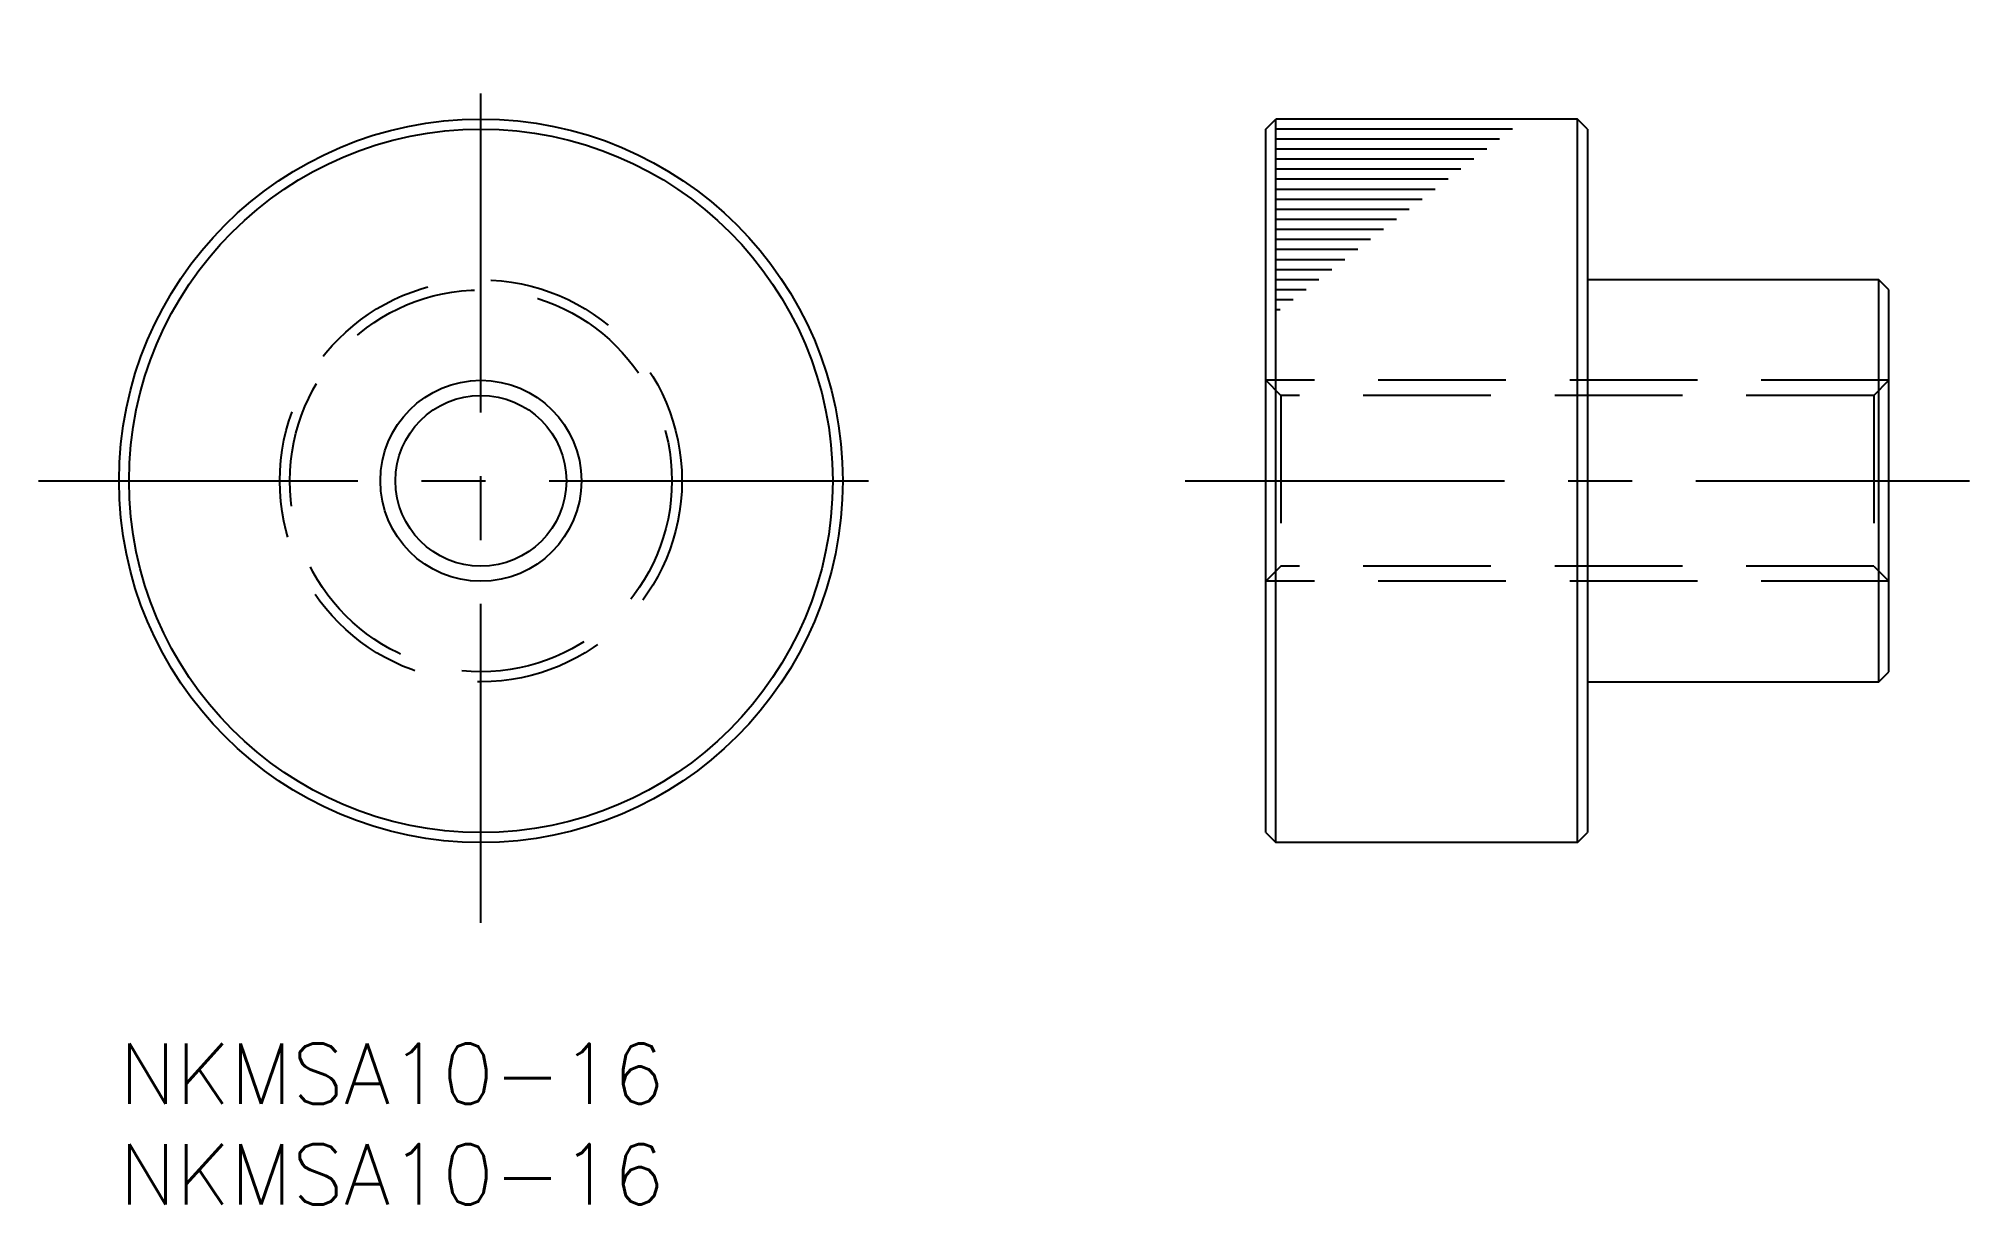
# Model space of a CAD drawing. Extents: x -4 to 92, y -8 to 50.
import ezdxf

# ---------------------------------------------------------------- set-up
doc = ezdxf.new("R2010")
doc.units = 0
doc.header["$LTSCALE"] = 0.5
doc.linetypes.add('CENTER', pattern=[50.8, 31.75, -6.35, 6.35, -6.35])
doc.linetypes.add('DASHED', pattern=[19.05, 12.7, -6.35])
doc.layers.get('0').update_dxf_attribs({"linetype": 'CONTINUOUS'})
for name, color, linetype in [('MSM_CENTER', 1, 'CENTER'), ('MSM_CONTINUOUS', 7, 'CONTINUOUS'), ('MSM_DASHED', 4, 'DASHED'), ('MSM_NARROW', 5, 'CONTINUOUS'), ('MSM_PART_NUMBER', 7, 'CONTINUOUS')]:
    doc.layers.add(name, color=color, linetype=linetype)
doc.styles.get("Standard").update_dxf_attribs({"font": 'txt.shx', "height": 3, "bigfont": 'bigfont.shx'})

# ---------------------------------------------------------------- blocks, each defined once
blk = doc.blocks.new('*U2')
at = {"layer": 'MSM_PART_NUMBER'}
blk.add_text('NKMSA10-16', height=3, dxfattribs=at).set_placement((0, -3))
blk = doc.blocks.new('*U3')
at = {"layer": 'MSM_PART_NUMBER'}
blk.add_text('NKMSA10-16', height=3, dxfattribs=at).set_placement((0, -8))

msp = doc.modelspace()

# ---------------------------------------------------------------- linework, layer by layer
msp.add_circle((18, 28), 4.25)
at = {"layer": 'MSM_CENTER'}
for p, q in [((18, 6), (18, 50)), ((-4, 28), (40, 28)), ((53.036, 28), (92.036, 28))]:
    msp.add_line(p, q, dxfattribs=at)
at = {"layer": 'MSM_CONTINUOUS'}
for p, q in [((57.036, 45.5), (57.536, 46)), ((57.036, 10.5), (57.036, 45.5)), ((57.536, 10), (57.536, 46)), ((72.536, 46), (57.536, 46)), ((72.536, 10), (72.536, 46)), ((73.036, 45.5), (72.536, 46)), ((73.036, 45.5), (73.036, 10.5)), ((87.536, 38), (73.036, 38)), ((87.536, 18), (87.536, 38)), ((88.036, 37.5), (87.536, 38)), ((88.036, 18.5), (88.036, 37.5)), ((87.536, 18), (88.036, 18.5)), ((73.036, 18), (87.536, 18)), ((57.036, 10.5), (57.536, 10)), ((72.536, 10), (57.536, 10)), ((72.536, 10), (73.036, 10.5))]:
    msp.add_line(p, q, dxfattribs=at)
for radius in [18, 17.5]:
    msp.add_circle((18, 28), radius, dxfattribs=at)
at = {"layer": 'MSM_DASHED'}
for p, q in [((88.036, 33), (57.036, 33)), ((57.786, 32.25), (57.036, 33)), ((87.286, 32.25), (88.036, 33)), ((57.786, 32.25), (57.786, 23.75)), ((87.286, 32.25), (57.786, 32.25)), ((87.286, 32.25), (87.286, 23.75)), ((57.786, 23.75), (57.036, 23)), ((87.286, 23.75), (57.786, 23.75)), ((87.286, 23.75), (88.036, 23)), ((88.036, 23), (57.036, 23))]:
    msp.add_line(p, q, dxfattribs=at)
for radius in [10, 9.5]:
    msp.add_circle((18, 28), radius, dxfattribs=at)
at = {"layer": 'MSM_NARROW'}
for p, q in [((69.313, 45.5), (57.536, 45.5)), ((68.671, 45), (57.536, 45)), ((68.029, 44.5), (57.536, 44.5)), ((67.387, 44), (57.536, 44)), ((66.745, 43.5), (57.536, 43.5)), ((66.103, 43), (57.536, 43)), ((65.461, 42.5), (57.536, 42.5)), ((64.82, 42), (57.536, 42)), ((64.178, 41.5), (57.536, 41.5)), ((63.536, 41), (57.536, 41)), ((62.894, 40.5), (57.536, 40.5)), ((62.252, 40), (57.536, 40)), ((61.61, 39.5), (57.536, 39.5)), ((60.968, 39), (57.536, 39)), ((60.326, 38.5), (57.536, 38.5)), ((59.684, 38), (57.536, 38)), ((59.043, 37.5), (57.536, 37.5)), ((58.401, 37), (57.536, 37)), ((57.759, 36.5), (57.536, 36.5))]:
    msp.add_line(p, q, dxfattribs=at)
msp.add_circle((18, 28), 5, dxfattribs=at)

# ---------------------------------------------------------------- block references
at = {"layer": 'MSM_CONTINUOUS'}
for name in ['*U2', '*U3']:
    msp.add_blockref(name, (0, 0), dxfattribs=at)

doc.saveas('drawing.dxf')
